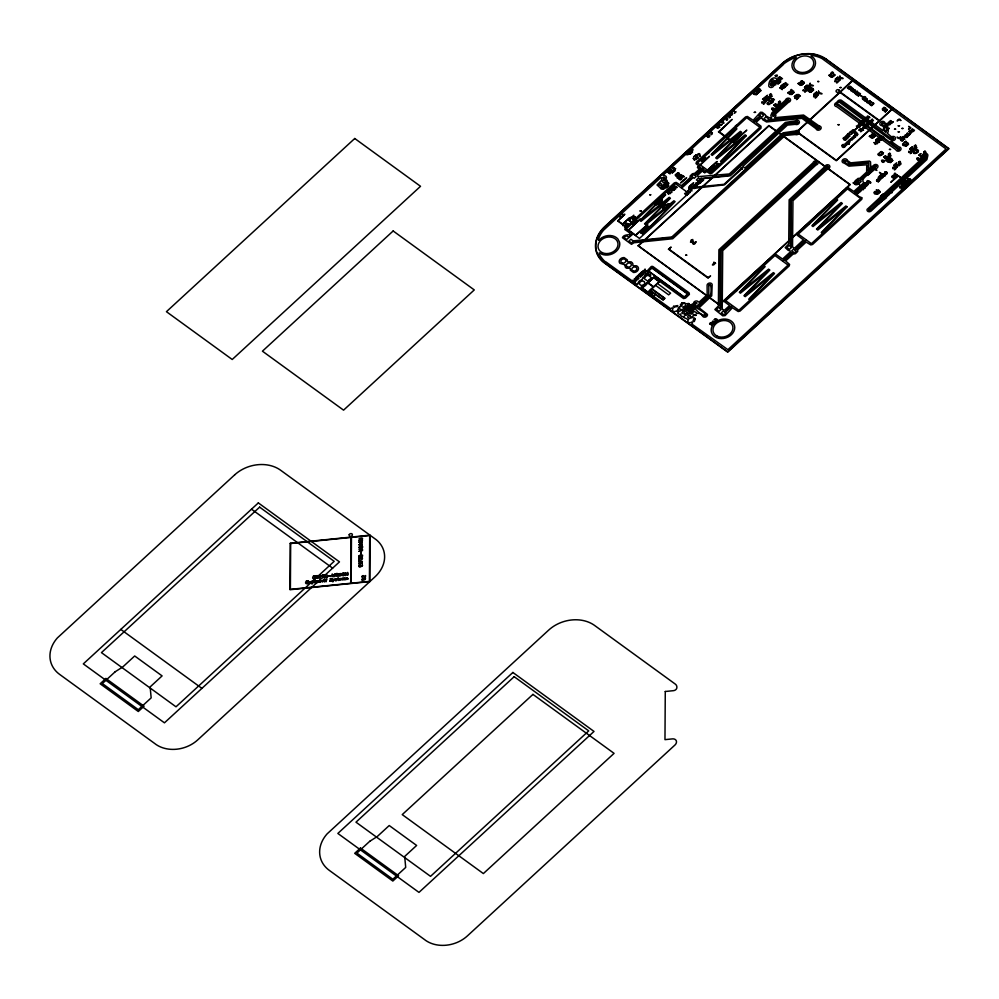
<?xml version="1.0" encoding="UTF-8"?>
<svg xmlns="http://www.w3.org/2000/svg" width="999" height="999" viewBox="0 0 999 999"><rect width="100%" height="100%" fill="white"/><g stroke="black" fill="none" stroke-linecap="round" stroke-linejoin="round"><path stroke-width="1.5" d="M649.974 280.919L649.038 279.945L647.714 281.156L643.993 278.446L645.317 277.235L644.38 276.561L642.657 277.847L642.07 279.72M826.335 59.203L949.013 148.689L727.759 352.16L604.532 263.099A31.831 25.387 -17 0 1 604.745 226.611L781.992 63.599A31.806 25.362 -17 0 1 804.183 53.821L808.266 53.621A31.806 25.362 -17 0 1 826.26 59.128M717.307 166.483L716.458 166.733C713.111 162.949 713.611 168.044 716.133 167.045L715.996 167.707M880.057 202.735L879.207 202.984C875.823 199.4 876.46 204.146 878.87 203.284L878.733 203.958M661.813 186.925L661.912 187.625M857.442 190.06L857.454 190.797L858.99 189.885L859.315 192.332L860.963 190.946L859.615 191.658L859.352 189.598L858.054 189.51M652.822 278.296L653.746 277.048L683.616 298.601L685.539 298.077L689.435 294.343L689.048 292.794L653.146 266.708A1.786 1.424 -17 0 0 651.223 266.571L646.54 271.616L643.244 270.579L645.054 270.492L645.017 269.006L645.579 270.592C652.235 274.338 644.617 272.939 646.44 276.199L647.764 274.987L651.485 277.697L650.162 278.908L651.46 279.545M724.612 299.85L724.6 301.785L729.595 305.557L724.612 310.052L722.764 309.665L722.215 308.304L722.714 250.662L816.058 164.972A2.61 2.085 -17 0 0 818.131 162.55A2.61 2.085 -17 0 0 815.758 160.814A2.61 2.085 -17 0 0 813.049 162.787L718.905 249.75L718.393 305.969L714.872 309.528L722.764 315.834L725.112 315.597L732.429 307.717L738.224 311.551L740.047 311.076L789.198 265.934L789.585 264.435L785.626 260.939L792.969 254.183L795.429 253.671L797.726 251.423L797.689 249.837L806.168 242.07L810.763 244.93L812.599 244.455L861.75 199.313L862.125 197.814C848.476 193.057 865.034 188.848 867.656 184.877L867.544 184.365C855.044 180.807 870.903 173.302 874.899 168.719A2.61 2.085 -17 0 0 877.934 165.934A2.61 2.085 -17 0 0 874 164.985C866.72 172.54 872.864 162.1 872.664 168.794L874.025 167.957L872.239 169.418L872.202 167.283L870.678 166.895L870.541 161.863L869.492 161.089L850.686 162.849L847.202 160.352M797.152 233.229L797.152 235.165L803.421 239.86L794.917 247.814L793.293 247.839L792.544 246.366L792.969 200.724L827.784 168.856A2.61 2.085 -17 0 0 829.819 166.171A2.61 2.085 -17 0 0 824.787 166.671L789.148 199.812L788.711 244.043L785.202 247.602L788.261 250.399L789.934 250.699L790.309 251.948L782.567 259.041L776.111 254.483L773.75 254.72M649.313 227.36L674.337 201.81L645.804 224.812L644.53 223.876L669.567 198.339L641.021 221.328L639.922 220.529L664.909 194.88L664.035 194.243L626.311 228.871L639.46 238.436L650.536 228.247L649.05 227.16C647.489 230.357 645.716 222.989 648.064 227.522L648.726 226.91C646.828 225.262 651.36 226.948 649.687 227.597M782.205 63.761L604.982 226.773A31.506 25.125 -17 0 0 598.089 255.282A31.618 25.225 -17 0 0 604.757 262.899L727.609 351.773L948.488 148.639L825.549 59.066L816.046 54.82A31.531 25.15 -17 0 0 782.205 63.761M661.937 187.013L663.598 186.813L662.137 187.8M708.666 152.747L735.252 128.297L736.126 128.933L711.138 154.57L712.237 155.382L740.783 132.38L715.746 157.929L717.02 158.853L745.554 135.852L720.529 161.401L721.753 162.288L710.676 172.477L703.983 167.607L695.167 175.712L696.216 176.473L694.218 178.309L693.169 177.547L681.643 188.149L688.673 193.257L651.061 227.822L650.174 227.185L675.087 201.623L673.925 200.787L645.391 223.776L670.429 198.239L669.18 197.327L640.971 220.055L665.709 194.805L664.435 193.881L675.511 183.691L681.106 187.75L692.632 177.148L691.583 176.398L693.581 174.563L694.617 175.325L703.433 167.208L697.527 162.924L708.778 152.822M632.617 233.454L628.696 237.063L626.061 235.739L624.063 237.575L626.698 239.485L633.166 233.853M865.084 125.275L865.808 124.937L865.421 125.512M736.862 290.534L763.448 266.084L764.322 266.721L739.335 292.357L740.434 293.169L768.98 270.167L743.943 295.716L745.217 296.641L773.75 273.639L748.726 299.188L749.949 300.087L738.873 310.264L732.579 305.682L725.224 312.45L725.936 312.962L723.938 314.797L721.315 312.887L723.301 311.051L724.675 312.05L732.03 305.294L725.724 300.711L736.975 290.609M809.415 223.913L836.001 199.463L836.875 200.1L811.887 225.737L812.986 226.548L841.52 203.546L816.495 229.096L817.769 230.02L846.303 207.018L821.278 232.567L822.502 233.454L811.425 243.644L806.405 239.997L795.216 250.274L796.253 251.036L794.267 252.872L793.218 252.11L783.079 261.451L788.086 265.085L750.474 299.65L749.587 299.013L774.5 273.451L773.338 272.615L744.804 295.604L769.842 270.067L768.593 269.156L740.384 291.883L765.122 266.633L763.848 265.709L774.924 255.532L782.529 261.051L792.669 251.711L791.633 250.961L793.631 249.126L794.667 249.875L805.856 239.598L798.276 234.091L809.527 223.988M869.979 170.729L868.668 169.78L869.642 168.893A3.147 2.51 -17 0 1 871.041 169.917L870.279 170.679M774.088 83.392L773.825 84.703A2.61 2.085 -17 0 1 771.278 87.487A2.61 2.085 -17 0 1 768.78 85.215C769.168 74.625 781.817 76.623 774.562 84.278L773.9 84.878C771.44 80.332 773.363 87.812 774.887 84.515L775.848 84.803L774.1 83.529M846.303 188.099L848.139 187.625L853.82 191.471L859.927 185.989L859.777 184.728L855.469 182.517L855.132 181.044L857.991 178.434L859.889 178.284L866.657 172.028L866.745 164.81L848.925 166.146L844.167 163.062A2.61 2.073 -17 0 1 842.12 161.051A2.61 2.073 -17 0 1 844.517 158.841A2.61 2.073 -17 0 1 847.189 160.265M874.6 168.769L876.91 170.429L874.712 169.093L867.844 175.412M878.421 177.035L881.83 173.901L879.445 172.352L881.38 173.938M648.613 282.168L646.403 282.867A4.283 3.422 -17 0 1 642.157 286.775L640.958 287.2L670.691 308.753L672.24 307.779L673.151 308.454A2.373 1.898 -17 0 0 673.139 311.176A2.373 1.898 -17 0 0 676.448 310.839L678.533 312.35L677.647 313.162L679.844 314.76L680.719 313.948C680.819 316.708 681.168 316.658 684.228 316.496L683.353 317.307L688.511 319.605A2.373 1.898 -17 0 0 688.486 322.327A2.373 1.898 -17 0 0 691.795 321.99L692.707 322.665L691.783 324.001L727.909 349.675L946.065 148.963L822.04 58.566A29.908 23.851 -17 0 0 811.762 55.432L810.951 55.882L813.573 57.83A11.976 9.553 -17 0 1 811.45 70.729A11.976 9.553 -17 0 1 795.903 72.278A11.976 9.553 -17 0 1 793.968 59.79C802.672 52.76 783.428 62.85 783.278 64.623L662.911 175.374L664.372 175.649A2.61 2.073 -17 0 1 666.383 177.934L665.846 179.383L667.182 180.557C668.244 182.904 662.437 183.704 664.123 185.202A2.61 2.085 -17 0 1 664.098 188.724A2.61 2.085 -17 0 1 660.164 187.775L657.005 184.965L661.837 179.945L661.113 177.273L603.521 230.245A29.895 23.851 -17 0 0 598.401 239.236L598.613 240.447L601.523 237.874A11.976 9.553 -17 0 1 617.857 238.923L619.58 242.245A11.976 9.553 -17 0 1 614.497 252.71A11.976 9.553 -17 0 1 601.41 254.021C594.792 248.951 603.846 261.95 605.918 261.9L637.3 284.603L637.824 283.629M846.977 137.025L845.479 136.638L846.727 135.227L846.016 136.688L848.301 136.938L847.289 138.162L848.651 137.363L848.363 136.314L847.264 136.413M870.441 170.517L870.129 170.742M864.522 124.863C862.674 126.398 869.18 126.536 866.358 126.199M778.833 78.671L779.57 78.297A1.636 1.299 -17 0 0 779.582 76.823L777.909 77.997L780.893 80.007L780.556 78.784L782.492 78.709L780.182 77.123L778.646 78.384M819.105 125.949A2.61 2.085 -17 0 1 821.153 127.959A2.61 2.085 -17 0 1 818.743 130.17A2.61 2.085 -17 0 1 816.071 128.746L801.985 118.357L766.533 121.965L762.811 119.793L762.225 118.456L760.414 118.294L756.018 122.452L761.013 126.211L761.001 128.147L711.85 173.277L710.027 173.764L703.833 169.643L697.639 175.275L697.851 176.686L729.295 173.951L785.314 122.465L795.391 120.817A2.61 2.085 -17 0 1 798.75 120.842A2.61 2.085 -17 0 1 798.725 123.639A2.61 2.085 -17 0 1 795.366 124.338L787.424 125.1L742.781 166.483L744.817 168.032L783.091 132.83L795.266 131.019A2.61 2.085 -17 0 1 798.688 130.994A2.61 2.085 -17 0 1 798.663 133.779A2.61 2.085 -17 0 1 795.304 134.49L785.202 135.464L672.714 238.749L633.953 242.745L631.493 244.33L622.452 237.725C624.25 232.18 637.449 237.725 624.812 229.533L625.199 228.022L674.337 182.892L676.173 182.405L681.33 185.677L690.147 177.597L690.109 176.011L692.407 173.764L694.879 173.252L700.886 167.72L696.028 163.574L696.415 162.063L735.464 126.211L736.837 126.124L736.787 125L745.554 116.933L747.389 116.458L753.171 120.292L760.501 112.213L762.274 112.338L765.234 114.635C765.246 116.646 773.775 119.843 771.203 116.97L770.841 115.422L772.002 112.7L785.476 100.125A2.61 2.085 -17 0 1 788.174 98.152A2.61 2.085 -17 0 1 790.559 99.888A2.61 2.085 -17 0 1 788.473 102.31L775.636 113.936L775.861 115.747L774.612 117.682L803.583 115.047L819.105 125.949M857.317 194.181L858.828 192.695L858.016 193.132C854.632 189.56 855.219 194.343 857.679 193.444L857.179 194.118M637.499 276.186L638.199 275.687L640.621 277.035L638.536 275.374L638.811 274.638L636.838 276.935L638.898 278.646L636.513 277.235L635.689 277.672L637.374 276.124M881.93 136.551L880.706 137.188L881.53 137.787L882.167 136.713M635.501 235.552L647.739 224.35L635.589 235.19L628.621 230.12L640.371 218.993L628.221 230.27M797.289 131.893L784.24 133.616L671.852 236.975L633.129 240.884L630.881 239.248L628.883 241.084L631.518 242.994L633.116 241.521L672.165 237.575L784.677 134.116L796.815 133.342L797.514 132.055M663.224 186.413L661.051 185.464L662.137 184.465L660.389 183.192L658.616 184.815C668.968 188.411 658.503 187.75 663.398 186.538M251.511 509.19L332.642 568.156M120.792 629.407L201.923 688.373M637.961 283.728A4.283 3.422 -17 0 1 642.207 279.82M324.525 576.411C321.116 579.12 323.601 576.972 323.776 575.224L322.14 575.174L324.4 574.8L323.763 575.836L324.525 576.411M358.891 565.384C358.716 570.317 364.485 562.899 362 566.096L360.839 566.221L360.651 565.384L359.353 566.371L358.903 565.322M358.903 563.311C359.615 566.483 362.063 561.001 362.275 564.185C362.575 559.765 359.453 565.422 358.903 563.311M358.916 560.864C357.679 563.823 365.534 560.826 361.014 561.438L360.589 560.152L358.928 560.789M358.941 555.968L359.378 557.08L360.04 555.569L362.325 556.918L362.525 555.057L362.063 556.293L360.115 555.182L358.941 555.968M359.003 547.29C361.089 551.535 366.171 543.693 359.016 547.227M359.016 544.717C361.938 548.938 364.173 540.709 359.016 544.717M359.028 542.032C361.825 546.241 364.348 538.099 359.053 541.97M361.963 576.398L362.387 577.509L363.049 575.998L365.347 577.347L365.547 575.549L365.072 576.723L363.137 575.611L361.963 576.398M870.429 183.017C873.101 182.53 864.147 179.321 868.668 181.094A3.209 2.56 -17 0 1 870.042 182.093L870.429 183.017M880.356 199.987C878.396 205.607 884.59 198.202 880.818 201.498L880.818 199.875C878.683 198.576 877.696 201.561 880.356 199.987M883.528 175.287C880.306 176.586 885.226 171.266 882.666 174.575L884.452 174.188L885.614 174.987L884.515 176.286L885.089 174.937L883.528 175.287M634.265 220.492C633.179 223.152 633.641 215.772 636.126 221.291C638.636 219.53 633.89 223.876 635.789 221.603L634.265 220.492M645.391 228.671C644.205 231.381 644.904 223.963 647.252 229.47C649.8 227.71 645.029 232.055 646.915 229.77L645.391 228.671M673.938 167.932C671.94 173.551 678.234 166.134 674.387 169.443L674.4 167.82C672.065 166.783 671.365 169.355 673.938 167.932M677.347 175.787C675.511 181.456 681.53 173.863 677.809 177.31L677.821 175.674C675.674 174.5 674.687 177.31 677.347 175.787M701.086 179.445C700.124 182.243 700.262 174.763 702.946 180.245C705.456 178.484 700.711 182.829 702.609 180.557L701.086 179.445M704.37 157.505C702.409 163.137 708.741 155.632 704.832 159.016L704.832 157.392C702.572 156.368 701.785 158.928 704.37 157.505M718.756 123.327L718.868 123.988A2.622 2.085 -17 0 0 720.254 124.987L721.078 125.012A1.361 1.086 -17 0 0 722.027 124.138C721.977 126.935 716.495 122.69 719.705 122.452A1.361 1.086 -17 0 0 718.756 123.327M732.367 110.951C732.042 113.262 733.478 108.579 734.952 112.437C732.554 115.135 738.036 109.89 735.177 112.238L732.454 110.265L732.367 110.951M775.474 105.969C774.337 108.629 774.924 101.311 777.334 106.768C779.857 104.995 775.224 109.353 777.01 107.08L775.474 105.969M785.301 83.916C784.14 86.588 784.752 79.208 787.162 84.728C789.66 82.954 784.952 87.325 786.825 85.027L785.301 83.916M791.083 90.784C789.922 93.456 790.534 86.076 792.944 91.596C795.441 89.823 790.733 94.193 792.607 91.896L791.083 90.784M802.272 81.344C800.311 86.963 806.643 79.47 802.734 82.855L802.734 81.219C800.549 79.932 799.625 82.917 802.272 81.344M838.511 79.008C836.5 84.628 842.831 77.223 838.973 80.532L838.973 78.896C836.837 77.597 835.851 80.594 838.511 79.008M853.683 130.27C851.772 135.876 857.991 128.446 854.145 131.793C854.782 127.173 849.537 132.23 853.683 130.27M862.274 185.552L862.661 186.626A3.284 2.622 -17 0 0 864.035 187.625C868.318 188.299 861.225 188.524 861.812 185.802C864.36 181.556 856.081 190.472 862.274 185.552M863.461 130.157L862.612 127.822L862.899 129.171L861.2 128.859L863.461 130.157M864.06 185.052C862.986 187.787 863.423 180.27 865.921 185.864C868.443 184.103 863.823 188.436 865.584 186.164L864.06 185.052M881.717 152.048C879.757 157.68 886.076 150.175 882.179 153.559C882.754 148.888 877.534 154.008 881.717 152.048M885.364 158.042C884.265 160.727 884.752 153.272 887.224 158.841C889.784 157.08 885.027 161.426 886.9 159.141L885.364 158.042M889.747 158.779C888.598 161.526 889.21 154.046 891.608 159.59C894.093 157.805 889.485 162.113 891.27 159.89L889.747 158.779M906.418 135.315C904.407 140.934 910.738 133.516 906.88 136.826L906.88 135.202C904.694 133.903 903.77 136.888 906.418 135.315M912.749 129.495C910.863 135.115 916.995 127.647 913.211 131.006C913.785 126.498 908.628 131.406 912.749 129.495M316.383 581.243C316.159 585.489 321.041 578.833 316.383 581.243M337.762 578.908C337.537 581.418 340.072 580.506 338.224 578.871L338.973 578.558L337.962 577.659L337.762 578.908M345.354 578.296L345.229 579.845L344.618 578.221L343.893 579.982L343.281 578.359L342.22 580.044L342.332 578.096L345.354 578.296M620.679 213.948C620.416 215.934 621.915 212.5 622.677 215.11C620.854 217.407 625.624 212.974 623.001 214.797L620.891 213.287L620.679 213.948M622.989 225.175C622.739 227.16 624.213 223.751 624.987 226.336C623.126 228.621 627.946 224.313 625.312 226.036L623.201 224.525L622.989 225.175M635.202 216.671L633.965 217.395A1.936 1.548 -17 0 1 632.929 216.646L633.816 215.185L632.517 216.87A2.423 1.936 -17 0 0 633.791 217.77L635.177 217.495L635.214 216.596M657.392 201.336C657.105 203.359 658.691 199.887 659.39 202.497C657.567 204.795 662.374 200.437 659.727 202.198L657.629 200.687L657.392 201.336M657.804 203.696L656.555 204.42A1.986 1.586 -17 0 1 655.519 203.671L656.418 202.223L655.107 203.896A2.423 1.936 -17 0 0 656.38 204.795L657.779 204.533L657.817 203.634M664.21 184.99C663.923 187.013 665.509 183.529 666.208 186.151C664.397 188.436 669.08 184.091 666.545 185.839L664.51 184.365L664.21 184.99M670.466 170.067C670.217 172.103 671.69 168.606 672.452 171.229C670.641 173.539 675.411 169.106 672.789 170.929L670.691 169.418L670.466 170.067M682.017 309.74L679.657 311.313L677.572 309.802A2.373 1.886 -17 0 0 678.184 307.879L679.395 306.73L679.77 309.153L682.017 309.74M684.427 314.485L685.351 315.459L686.775 315.047L687.712 314.185L687.137 313.461A1.636 1.299 -17 0 0 685.339 313.636L684.427 314.485M687.986 151.299C687.737 153.334 689.21 149.838 689.984 152.46C688.149 154.733 692.894 150.449 690.309 152.16L688.286 150.687L687.986 151.299M688.386 153.659L687.137 154.383A1.986 1.586 -17 0 1 686.113 153.634L687 152.185L685.689 153.858A2.423 1.936 -17 0 0 686.975 154.758L688.361 154.495L688.448 153.534M688.873 303.534C687.961 306.031 694.18 304.558 693.955 302.135A2.61 2.085 -17 0 1 698.226 301.71L699.1 302.185L707.167 294.73L707.105 285.814A2.61 2.085 -17 0 1 709.64 283.029A2.61 2.085 -17 0 1 712.137 285.314L711.738 295.816L699.1 307.792L707.479 314.448A2.61 2.085 -17 0 1 702.821 316.496C700.711 312.375 697.951 313.374 696.291 313.561A1.573 1.249 -17 0 0 696.203 312.699A3.909 3.122 -17 0 0 695.329 311.963A1.586 1.261 -17 0 0 692.806 313.674C689.572 315.909 681.193 308.329 683.154 306.656A1.586 1.261 -17 0 0 685.239 304.732L686.126 303.758L688.873 303.534M690.371 191.546L689.123 192.283A1.986 1.586 -17 0 1 688.086 191.533L688.91 190.047L687.549 190.984L688.024 192.183L689.785 192.67L690.384 191.483M712.462 321.678C712.175 323.701 713.748 320.229 714.46 322.839C712.637 325.15 717.407 320.716 714.784 322.54L712.762 321.066L712.462 321.678M755.519 91.059C755.232 93.082 756.805 89.598 757.517 92.22C755.656 94.493 760.476 90.185 757.841 91.908L755.818 90.434L755.519 91.059M755.918 93.406L754.67 94.143A1.986 1.586 -17 0 1 753.646 93.394C755.431 91.646 753.396 91.521 753.221 93.606A2.423 1.936 -17 0 0 754.507 94.518L755.893 94.243L755.981 93.282M761.812 102.41C761.5 104.42 763.099 100.949 763.81 103.571C762.012 105.844 766.658 101.536 764.148 103.259L762.112 101.786L761.812 102.41M769.405 101.149C769.118 103.172 770.691 99.688 771.403 102.31C769.555 104.558 774.275 100.262 771.727 101.998L769.705 100.524L769.405 101.149M769.804 103.509L768.568 104.233A1.986 1.586 -17 0 1 767.532 103.484C769.355 101.736 767.332 101.586 767.12 103.696A2.423 1.936 -17 0 0 768.393 104.608L769.779 104.333L769.829 103.434M775.224 75.737L776.797 76.648L777.384 75.225A1.636 1.299 -17 0 0 775.586 75.4L775.224 75.737M782.716 85.814C782.429 87.837 784.015 84.353 784.715 86.975C782.879 89.261 787.624 84.927 785.052 86.663L783.016 85.19L782.716 85.814M794.929 97.777C794.667 99.775 796.166 96.341 796.915 98.938C795.042 101.199 799.824 96.853 797.252 98.626L795.142 97.128L794.929 97.777M803.159 90.297C802.896 92.295 804.407 88.861 805.157 91.458C803.221 93.706 808.079 89.485 805.481 91.146L803.446 89.673L803.159 90.297M813.686 96.204C813.436 98.239 814.909 94.743 815.671 97.365C813.835 99.65 818.705 95.267 816.008 97.065L813.91 95.554L813.686 96.204M835.039 81.156C834.752 83.179 836.325 79.695 837.037 82.318C835.201 84.603 840.022 80.245 837.362 82.005L835.264 80.507L835.039 81.156M880.756 154.608L879.507 155.332A1.936 1.548 -17 0 1 878.471 154.57L879.295 153.097L877.946 154.046L878.408 155.232L880.169 155.719L880.756 154.608M889.684 161.089L888.436 161.813A1.936 1.548 -17 0 1 887.399 161.064L888.223 159.59L886.875 160.527L887.337 161.726L889.098 162.2L889.697 161.026M890.171 121.216C889.934 123.252 891.408 119.755 892.169 122.377C890.296 124.613 895.116 120.392 892.494 122.078L890.409 120.567L890.171 121.216M903.246 139.91L901.997 140.634A1.986 1.586 -17 0 1 900.961 139.885L901.785 138.399L900.424 139.348L900.898 140.534L902.734 140.996L903.258 139.835M905.394 144.705L904.145 145.429A1.936 1.548 -17 0 1 903.108 144.68L903.845 143.207L902.572 144.143L903.046 145.342L904.807 145.829L905.406 144.643M907.167 133.566C906.88 135.589 908.453 132.118 909.165 134.728C907.379 137.05 912.025 132.567 909.49 134.428L907.392 132.917L907.167 133.566M908.665 151.798C908.466 153.796 909.852 150.374 910.663 152.959C908.84 155.245 913.523 150.936 910.988 152.66L908.903 151.149L908.665 151.798M290.209 543.369L289.997 589.722L369.855 581.593L370.03 535.152L290.222 543.306M290.672 543.518L290.384 589.348L350.699 583.266L350.986 537.437L290.672 543.518M306.456 581.018C302.747 585.476 311.875 583.054 306.905 583.341L307.942 582.055L306.918 582.005L306.918 581.168L308.404 580.794L306.468 580.956M309.116 581.967C310.289 585.689 311.688 580.169 309.128 581.905M311.788 581.331L311.963 584.078L313.736 581.605L311.788 581.331M312.25 581.53C311.688 584.777 314.735 580.869 312.25 581.53M313.524 576.073C309.827 580.519 318.943 578.096 313.986 578.396L315.022 577.172L313.998 576.211L315.472 575.836L313.524 576.073M314.61 581.056C313.711 585.851 317.47 579.095 314.66 580.918M316.183 578.221C321.428 579.108 314.161 575.449 318.369 575.849C313.561 574.637 320.192 578.533 316.208 578.146M316.858 581.243L317.869 581.181L316.858 581.243M319.318 575.486L319.493 578.221L321.566 575.724L319.318 575.486M319.78 575.636L319.78 576.585L321.091 576.111L319.78 575.636M321.578 580.719C322.852 584.502 324.051 578.796 321.591 580.644M324.25 580.082L324.513 581.955L324.263 580.007M325.087 577.434L327.485 577.26L325.886 577.197C330.07 575.948 324.65 572.202 325.125 577.372M325.299 579.944L325.999 581.805L326.923 578.858L325.324 579.882M328.359 576.123L331.193 575.849L328.359 576.123M329.745 581.093C334.965 581.93 327.684 578.346 331.968 578.658C326.998 577.722 333.866 581.418 329.745 581.093M335.789 573.826C335.527 578.808 336.163 574.75 338.024 576.186C337.25 575.274 338.773 572.427 335.801 573.763M336.251 573.975L336.251 574.937L337.562 574.462L336.251 573.975M339.398 578.921C339.111 583.091 344.093 576.598 339.398 578.921M339.86 578.921L340.871 578.858L339.86 578.921M345.442 572.852L345.542 575.574L345.904 573.676L346.715 574.75L347.515 573.513C347.577 579.507 348.838 568.406 346.703 574.1L345.454 572.789M348.014 578.883C344.605 580.332 348.614 579.008 346.216 578.234C349.288 576.885 345.579 578.371 348.014 578.883M351.461 537.387L351.173 583.216L369.405 581.381L369.692 535.551L351.461 537.387M358.928 557.929L359.041 559.665L359.403 558.304C360.539 559.602 362.475 556.356 361.838 559.378C364.123 557.18 359.74 557.567 358.928 557.929M359.053 540.284L362.6 540.059L360.339 539.997L361.738 539.173L360.339 538.673C367.632 537.986 354.508 538.136 360.964 539.273L359.078 540.222M359.378 560.864L359.378 561.6L360.539 561.475L360.439 560.576L359.378 560.864M359.465 547.29L359.465 548.026L360.627 547.914L360.439 546.94L359.465 547.29M359.49 544.717L359.815 545.442A3.109 2.485 -17 0 0 361.8 545.242L361.8 544.13A3.109 2.485 -17 0 0 359.815 544.33L359.49 544.717M359.503 542.032L359.827 542.757A3.109 2.485 -17 0 0 361.813 542.557L361.825 541.433A3.109 2.485 -17 0 0 359.84 541.633L359.503 542.032M360.901 552.235L361.163 554.345L360.901 552.235M361.95 579.919L364.797 579.832L365.534 578.583L362.187 578.259L365.06 579.095L361.975 579.845M633.89 222.952C633.753 225.162 630.057 221.578 632.767 221.99A1.986 1.586 -17 0 1 633.803 222.74L633.89 222.952M663.473 178.496L663.461 180.369L662.162 181.556L663.91 182.829L665.684 181.206L664.235 180.145C666.658 177.672 662.187 175.836 663.473 178.496M665.272 691.495L664.972 739.647L672.614 738.873A4.058 3.234 -17 0 1 676.485 741.695A5.407 4.321 -17 0 1 674.912 745.054L467.42 935.888A30.295 24.163 -17 0 1 424.325 939.422L329.333 870.391A34.028 27.135 -17 0 1 327.085 833.903L548.651 630.132A33.067 26.374 -17 0 1 595.192 625.886L675.249 684.065A5.744 4.583 -17 0 1 676.872 687.512A3.447 2.747 -17 0 1 673.463 690.671L665.272 691.495M703.096 160.215C702.959 162.425 699.275 158.841 701.972 159.253A1.986 1.586 -17 0 1 703.009 160.015L703.096 160.215M708.84 285.652L708.778 295.105L689.922 312.337L690.809 312.974L695.142 308.728C703.558 318.968 713.274 317.033 696.69 308.029L709.552 296.204C712.012 294.842 711.338 280.369 708.84 285.652M720.329 250.225L719.954 307.904L718.481 307.542L716.483 309.378L719.118 311.288L721.116 309.453L720.067 308.703L720.741 307.954L721.103 250.287L815.246 163.699C818.193 163.586 814.709 160.702 814.697 163.299L720.341 250.162M758.403 89.823C755.082 90.921 760.177 85.877 757.542 89.111L759.327 88.724L760.489 89.523L759.39 90.822L759.964 89.485L758.403 89.823M771.703 82.705C773.601 88.174 767.956 85.265 771.765 81.743L771.166 81.306L772.926 79.683L774.687 80.956L771.703 82.705M773.75 113.836C775.561 116.883 770.841 116.808 773.064 113.561L787.125 100.637C787.137 98.039 790.596 100.936 787.674 101.036L773.75 113.836M790.571 200.3L790.284 245.966L788.798 245.617L786.812 247.452L789.435 249.363L791.433 247.527L790.396 246.778L791.058 246.029L791.345 200.349L826.972 167.582C829.919 167.47 826.435 164.598 826.423 167.183L790.584 200.225M810.127 83.354L810.114 84.965C804.495 85.415 819.317 86.876 810.589 84.69L810.139 83.292M811.151 89.123C807.492 90.185 813.074 85.215 810.289 88.424L812.075 88.037L813.236 88.824L812.137 90.135L812.711 88.786L811.151 89.123M837.324 101.96L836.712 102.522A2.61 2.073 -17 0 0 836.687 106.668L895.941 149.725A2.61 2.085 -17 0 0 898.613 151.161A2.61 2.085 -17 0 0 901.023 148.938A2.61 2.085 -17 0 0 898.975 146.94L890.821 141.146L892.419 140.684A2.61 2.085 -17 0 0 895.504 138.299A2.61 2.085 -17 0 0 892.444 136.538L891.333 136.751L887.075 133.092A2.61 2.085 -17 0 0 888.223 130.794L887.562 125.112L884.927 122.902A2.61 2.073 -17 0 0 882.242 121.403A2.61 2.073 -17 0 0 879.832 123.614A2.61 2.073 -17 0 0 881.88 125.612L883.765 126.898L883.216 130.732L841.982 100.724A2.61 2.085 -17 0 0 837.324 101.96M852.959 91.433L853.92 92.133A3.109 2.485 -17 0 0 855.331 90.834L854.37 90.135A3.109 2.485 -17 0 0 852.959 91.433M853.034 88.899L853.034 89.161A3.109 2.485 -17 0 1 851.623 90.459L850.673 89.773A3.109 2.485 -17 0 1 852.085 88.474L853.034 88.899M862.075 121.553L862.075 121.816A3.147 2.51 -17 0 0 863.473 122.827L864.435 121.94A3.072 2.448 -17 0 0 863.036 120.916L862.075 121.553M864.397 119.418L864.397 119.68A3.072 2.448 -17 0 0 865.796 120.692L866.757 119.805A3.147 2.51 -17 0 0 865.359 118.781L864.397 119.418M867.232 99.226L865.821 98.377L865.171 99.838L863.885 100.175L865.658 101.274L864.635 100.312C866.732 100.949 864.984 97.228 867.232 99.226M868.331 163.024L868.268 172.402L859.639 180.357L858.591 179.595L856.593 181.431L859.227 183.341L861.225 181.506L860.176 180.757L868.955 172.677L869.055 171.241C871.44 169.468 875.149 167.757 876.185 166.071C869.842 165.247 868.406 179.208 868.73 162.338L849.849 164.236C844.417 157.143 840.346 161.601 849.687 164.897L868.331 163.024M875.961 192.095L875.249 192.982L874.425 192.382L875.961 192.095M879.52 179.146C880.931 181.106 881.205 177.098 879.52 179.146M881.742 197.128L881.73 198.739C876.66 199.525 890.271 200.2 882.192 198.464L881.742 197.128M883.478 195.392L883.853 196.466A3.284 2.622 -17 0 0 885.226 197.465C890.009 198.813 880.768 196.928 883.478 195.392M886.125 125.849C888.71 133.267 882.766 134.64 885.351 126.099C878.658 124.176 883.303 120.529 886.125 125.849M888.286 190.559L889.859 190.946A3.209 2.56 -17 0 1 891.245 191.945C893.156 195.567 890.683 188.312 888.286 190.559M892.132 176.373L893.518 177.66L894.492 176.761A3.134 2.498 -17 0 0 893.094 175.749L892.132 176.373M893.306 168.144C892.207 170.704 892.719 163.599 895.166 168.943C897.639 167.183 893.044 171.491 894.829 169.256L893.306 168.144M894.767 174.388C893.793 177.148 893.98 169.78 896.615 175.187C899.1 173.414 894.492 177.722 896.29 175.499L894.767 174.388M897.252 166.796L896.428 167.27A2.61 2.085 -17 0 1 895.179 166.371L895.928 165.684A2.61 2.085 -17 0 1 897.164 166.596L897.252 166.796M899.924 187.263L902.759 187.887L901.335 189.061L902.209 187.612L899.624 187.824L900.798 186.089L899.924 187.263M902.971 186.001C904.382 187.962 904.657 183.953 902.971 186.001M906.992 182.143C903.333 183.192 908.915 178.234 906.13 181.431L907.916 181.044L909.078 181.83L907.979 183.142L908.541 181.793L906.992 182.143M908.466 179.395L908.553 179.708A2.61 2.085 -17 0 0 909.802 180.619L910.539 179.932A2.61 2.085 -17 0 0 909.29 179.033L908.466 179.395M913.086 150.499L912.262 150.986A2.61 2.085 -17 0 1 911.013 150.087L911.75 149.4A2.61 2.085 -17 0 1 912.999 150.3L913.086 150.499M913.61 151.91L913.698 152.372A1.936 1.548 -17 0 0 914.722 153.122L916.42 152.597A1.461 1.161 -17 0 1 915.459 153.484C910.426 154.096 916.358 148.938 913.61 151.91M917.207 158.679L917.282 158.978A2.61 2.085 -17 0 0 918.531 159.89L919.267 159.203A2.61 2.085 -17 0 0 918.031 158.304L917.207 158.679M920.216 155.844C920.017 157.854 921.39 154.433 922.214 157.018C920.304 159.278 925.211 154.932 922.539 156.706L920.454 155.207L920.216 155.844M922.914 156.593L922.864 157.78L867.032 209.428A2.597 2.073 -17 0 0 871.677 210.552L926.897 159.578L927.796 155.744A2.597 2.073 -17 0 0 925.798 153.459A2.597 2.073 -17 0 0 922.776 155.419L922.914 156.593M924.5 156.081L924.475 158.167L868.893 209.103L868.78 210.102L870.204 210.065L925.848 158.704L926.185 155.295L923.663 155.457L922.427 154.508L924.55 154.857L923.551 153.409L925.286 154.545L924.5 156.081M624.762 264.76L625.362 267.27C626.51 269.855 631.618 266.233 630.232 270.08L633.478 272.452A4.221 3.372 -17 0 0 637.762 270.567A4.221 3.372 -17 0 0 637.787 266.758C636.588 264.198 631.618 267.732 632.916 263.948L632.305 262.774C631.043 260.202 626.011 263.761 627.434 259.965L624.188 257.605A4.221 3.372 -17 0 0 619.904 259.49A4.221 3.372 -17 0 0 619.88 263.286L624.762 264.76M678.733 172.927L678.721 174.538C672.19 174.276 688.736 177.198 679.183 174.276L678.733 172.927M690.009 315.834C689.472 318.057 695.878 315.634 691.895 317.844A2.373 1.886 -17 0 0 689.635 318.569L687.549 317.058L688.823 314.997L690.009 315.834M818.543 91.209L818.531 92.82C811.887 92.507 828.671 95.492 818.993 92.545L818.556 91.134M839.897 76.149L839.884 77.76C834.09 78.322 849.125 79.483 840.346 77.497L839.897 76.149M860.539 187.275L860.526 188.886C855.594 189.785 869.055 190.334 861.001 188.624L860.539 187.275M709.415 135.864C708.491 139.535 701.76 131.668 708.229 137.188C713.573 135.976 702.347 131.119 709.415 135.864M712.225 133.279C709.09 135.452 712.449 135.04 712.362 132.817C708.578 129.595 706.231 136.089 709.864 131.593L710.002 133.004L711.163 132.505A1.374 1.099 -17 0 1 712.225 133.279M723.376 120.542L722.327 121.866L721.091 120.966L722.364 119.98L723.376 120.542M727.384 119.043L727.384 119.218A1.361 1.086 -17 0 1 726.31 120.205C729.607 118.931 726.236 117.857 723.9 118.394C727.309 114.66 721.403 120.242 725.037 119.281A1.361 1.086 -17 0 1 726.111 118.294L726.323 118.269A1.374 1.099 -17 0 1 727.384 119.043M729.607 113.324L729.72 113.786A3.397 2.71 -17 0 0 731.368 114.985L732.492 113.948A3.397 2.71 -17 0 0 730.843 112.75L729.607 113.324M730.069 116.571L730.069 116.758A1.361 1.086 -17 0 1 728.995 117.732C732.267 116.508 728.945 115.372 726.585 115.921C729.844 112.225 724.475 117.87 727.722 116.808A1.361 1.086 -17 0 1 728.446 115.959L729.008 115.809A1.349 1.074 -17 0 1 729.957 116.309L730.069 116.571M872.452 134.078C872.414 134.291 876.947 133.854 874.063 135.889C870.266 136.813 873.551 131.381 872.452 134.078M634.989 281.468L634.278 282.355L633.453 281.768L634.989 281.468M642.869 230.557L645.691 231.194L644.28 232.367L645.154 230.919L642.569 231.131L643.743 229.395L642.869 230.557M643.119 233.042C641.033 236.288 645.391 230.819 640.759 232.617C643.069 229.433 638.311 234.827 643.119 233.042M643.443 271.978L642.719 272.864L641.907 272.277L643.443 271.978M661.912 199.95C660.551 202.248 659.964 198.014 661.912 199.95M666.483 182.954L666.558 183.267A2.547 2.035 -17 0 0 667.807 184.166L668.543 183.479A2.61 2.073 -17 0 0 667.307 182.58L666.483 182.954M669.717 171.791L669.005 172.69L668.181 172.09L669.717 171.791M675.424 186.713L674.712 187.612L673.888 187.013L675.424 186.713M691.433 188.886L690.721 189.773L689.897 189.173L691.433 188.886M692.507 149.912C689.647 151.536 693.144 151.523 692.844 149.5C691.795 146.516 687.399 151.324 690.659 148.764L690.821 149.775L692.507 149.912M696.703 185.764C693.793 187.475 697.502 187.288 696.99 185.302C696.041 182.255 691.608 187.2 694.854 184.628L695.017 185.627L696.703 185.764M697.552 182.904L696.515 183.566L697.552 182.904M698.813 183.816L697.389 184.078L698.813 183.816M712.075 167.82L714.897 168.456L713.561 169.643L714.36 168.182L711.775 168.394L712.949 166.658L712.075 167.82M712.324 170.305C710.002 173.764 714.984 167.745 710.039 170.055C712 166.596 707.592 172.09 712.324 170.305M711.713 323.401L711.001 324.3L710.177 323.701L711.713 323.401M716.982 320.279C714.16 321.928 717.619 321.89 717.319 319.88C716.37 316.745 711.862 321.728 715.134 319.143L715.296 320.142L716.982 320.279M764.085 100.375L764.16 100.687A2.547 2.035 -17 0 0 765.409 101.586L766.146 100.911A2.547 2.035 -17 0 0 764.909 100L764.085 100.375M774.15 109.465L773.326 109.952A2.61 2.073 -17 0 1 772.077 109.053L772.826 108.367A2.61 2.073 -17 0 1 774.063 109.266L774.15 109.465M780.669 77.91L779.957 78.796L779.133 78.197L780.669 77.91M781.98 87.537L781.255 88.424L780.444 87.837L781.98 87.537M805.419 88.262L805.506 88.574A2.547 2.035 -17 0 0 806.755 89.473L807.492 88.799A2.547 2.035 -17 0 0 806.243 87.9L805.419 88.262M815.946 94.181L816.033 94.48A2.547 2.035 -17 0 0 817.269 95.392L818.019 94.705A2.61 2.073 -17 0 0 816.77 93.806L815.946 94.181M848.601 142.62C847.364 144.63 846.628 140.497 848.601 142.62M861.175 123.364L860.464 124.263L859.639 123.664L861.175 123.364M870.104 102.135C871.877 105.632 865.733 102.348 870.154 103.359C868.356 99.838 874.525 102.922 870.104 102.135M878.583 178.459L879.62 177.909L878.583 178.459M880.793 176.423L880.881 176.736A2.547 2.035 -17 0 0 882.117 177.635L882.866 176.96A2.547 2.035 -17 0 0 881.618 176.049L880.793 176.423M884.04 161.538L883.216 162.013A2.61 2.073 -17 0 1 881.967 161.114L882.716 160.427A2.61 2.073 -17 0 1 883.953 161.338L884.04 161.538M904.307 137.238L903.596 138.124L902.771 137.537L904.307 137.238M909.427 131.543L909.515 131.843A2.547 2.035 -17 0 0 910.751 132.755L911.5 132.068A2.61 2.073 -17 0 0 910.251 131.169L909.427 131.543M714.959 126.274L718.031 128.371L715.646 126.486C726.835 130.332 710.689 120.792 718.968 126.636L714.959 126.274M851.36 134.053L853.084 132.817L851.285 132.205L851.086 131.181L849.412 132.755L850.773 131.818C850.449 133.554 854.37 132.143 851.36 134.053M857.055 91.196L856.755 92.67L858.291 92.22L855.731 94.368L854.807 92.87L857.055 91.196M857.916 125.787L858.628 126.836C852.01 123.888 862.1 130.032 858.79 126.261C863.348 128.634 855.394 121.116 859.452 126.074L857.916 125.787M857.217 182.567L858.928 181.331L857.13 180.719L856.842 179.683L855.269 181.269L856.63 180.332C856.318 182.068 860.214 180.657 857.217 182.567M878.833 180.944C876.298 184.503 881.655 178.284 876.672 180.782C878.383 177.16 874.15 182.692 878.833 180.944M887.162 173.277L886.338 173.764A2.61 2.085 -17 0 1 885.102 172.852L885.838 172.178A2.61 2.085 -17 0 1 887.087 173.077L887.162 173.277M902.035 185.315L903.071 184.765L902.035 185.315M904.257 183.279L904.332 183.591A2.56 2.035 -17 0 0 905.581 184.49L906.318 183.816A2.56 2.035 -17 0 0 905.069 182.904L904.257 183.279M906.13 143.993L907.854 142.757L906.056 142.145L905.831 141.121L904.182 142.695L905.544 141.758C905.144 143.506 909.202 142.058 906.155 143.931M687.986 293.906L684.178 297.315L648.226 271.004L651.947 267.695L687.986 293.906M887.861 191.458L888.66 194.793L887.861 191.458M895.691 176.823L893.381 178.047A3.696 2.947 -17 0 1 891.695 176.835L893.156 175.362L895.691 176.823M845.853 145.242C849.225 144.393 843.968 144.455 845.903 143.519C842.494 144.68 848.139 144.268 845.853 145.242M852.921 138.749C856.343 137.862 851.098 137.775 852.971 137.088C849.487 138.174 855.206 137.75 852.921 138.749M854.719 137.1C857.991 136.301 852.846 136.276 854.769 135.377C851.41 136.526 856.892 136.239 854.807 136.975M858.341 96.166L860.489 93.669L858.915 94.318C862.324 89.96 852.184 98.014 858.765 93.781L858.091 95.055L859.577 94.381L858.378 96.091M864.322 128.272C867.719 127.435 862.587 127.235 864.335 126.673C861.038 127.572 866.458 127.348 864.322 128.272M872.277 119.268C870.191 120.292 875.723 119.568 872.302 121.166C874.512 119.768 868.968 120.642 872.277 119.268M872.227 169.967L869.917 171.191A3.696 2.947 -17 0 1 868.231 169.98L869.704 168.506L872.227 169.967M867.631 184.728L866.82 181.443L867.631 184.728M624.899 222.839L626.485 225.324L627.26 223.751L628.271 223.813L624.899 222.839M771.203 98.739L772.339 100.549L773.526 99.688C776.435 100.874 771.378 97.14 773.201 99.45L772.539 100.05L771.203 98.739M876.41 189.897L877.509 191.696L878.72 190.846C881.642 192.108 876.585 188.324 878.396 190.609L877.734 191.209L876.41 189.897M915.259 149.575L916.37 151.373L917.582 150.524C920.554 151.723 915.359 147.952 917.244 150.287L916.595 150.886L915.296 149.513M640.097 210.976L641.333 210.914L640.097 210.976M649.712 194.793L650.948 194.743L649.725 194.73M663.249 177.76L664.485 177.71L663.249 177.76M678.358 176.698L679.595 176.648L678.371 176.636M688.91 188.087L690.159 188.024L688.91 188.087M685.701 255.232L686.937 255.17L685.714 255.17M694.33 305.981L695.566 305.919L694.342 305.906M695.466 303.097L696.703 303.034L695.466 303.097M704.345 315.11L705.581 315.047L704.345 315.11M709.003 285.14L710.252 285.09L709.003 285.14M735.551 125.637L736.8 125.574L735.551 125.637M741.071 168.544L742.307 168.481L741.071 168.544M754.295 112.363L755.531 112.313L754.295 112.363M768.356 99.425L769.605 99.376L767.519 99.65A2.61 2.073 -17 0 1 766.27 98.751L767.02 98.064A2.61 2.073 -17 0 1 768.256 98.963L768.268 99.475M770.679 85.365L771.927 85.315L770.679 85.365M772.726 115.584L773.975 115.522L772.726 115.584M787.374 100.275L788.611 100.225L787.387 100.212M796.191 122.427L797.427 122.44L796.228 122.303M796.128 132.58L797.364 132.517L796.141 132.517M817.706 81.556L818.943 81.568L817.744 81.419M814.959 162.937L816.195 162.887L814.959 162.937M817.969 128.072L819.217 128.009L817.994 128.009M826.685 166.833L827.921 166.771L826.685 166.833M836.588 104.533L837.824 104.483L836.588 104.533M840.047 87.6L841.283 87.537L840.059 87.525M839.222 102.11L840.459 102.06L839.235 102.048M838.086 124.75L839.322 124.688L838.099 124.675M844.055 160.926L845.304 160.876L844.055 160.926M868.93 209.578L870.179 209.528L868.93 209.578M874.799 166.596L876.036 166.533L874.812 166.521M878.308 142.27L879.545 142.283L878.346 142.133M881.78 123.489L883.016 123.426L881.792 123.426M885.089 131.456L886.325 131.393L885.102 131.381M889.447 149.45L890.683 149.45L889.497 149.313M892.319 138.561L893.556 138.499L892.319 138.561M894.53 129.233L895.766 129.183L894.542 129.171M898.238 125.824L899.487 125.762L898.238 125.824M898.201 131.905L899.45 131.843L898.213 131.843M897.851 149.063L899.088 149.001L897.864 148.988M901.91 128.496L903.158 128.434L901.935 128.421M924.662 155.582L925.898 155.519L924.662 155.582M634.49 278.596L636.076 281.069L636.85 279.495L637.874 279.558L634.49 278.596M662.774 208.479L663.91 210.302L665.097 209.428C668.031 210.652 662.799 206.893 664.772 209.191L664.11 209.79L662.774 208.479M667.32 192.382L668.456 194.206L669.642 193.331C672.552 194.543 667.544 190.784 669.305 193.094L668.656 193.694L667.357 192.32M681.056 175.699L682.192 177.522L683.378 176.648C686.338 177.847 681.093 174.101 683.041 176.411L682.392 177.01L681.056 175.699M693.244 158.354L694.38 160.165L695.566 159.303C698.463 160.514 693.393 156.743 695.229 159.066L694.58 159.665L693.281 158.292M715.946 163.474L717.07 165.285L718.256 164.423C721.166 165.647 716.183 161.875 717.931 164.173L717.27 164.785L716.033 163.349M874.137 142.557L875.261 144.38L876.46 143.506C879.432 144.668 874.2 140.971 876.123 143.269L875.474 143.868L874.175 142.495M324.126 579.308L324.875 579.27L324.126 579.308M335.065 573.876L334.215 576.71L333.491 575.536C332.692 580.244 331.268 569.917 332.917 575.899L333.516 574.6L334.066 575.774L335.065 573.876M629.732 217.682L622.514 224.4L617.619 220.891L624.825 214.236L618.069 220.854L622.452 224.051L629.732 217.682M644.78 275.999L647.764 273.676C655.332 279.82 646.128 268.519 644.78 275.999M659.427 204.246L661.975 202.148L659.427 204.246M663.161 206.955L665.696 204.857L663.161 206.955M666.071 187.762L668.606 185.664L666.071 187.762M669.043 189.922L671.59 187.824L669.043 189.922M672.315 172.839L674.849 170.742L672.315 172.839M675.299 175.012L677.834 172.914L675.299 175.012M680.756 182.805L686.538 177.859L680.756 182.805M689.959 154.158L692.494 152.073L689.959 154.158M689.26 186.613L693.568 182.892L689.26 186.613M693.681 156.868L696.228 154.783L693.681 156.868M716.945 161.613L704.782 172.827L697.389 167.482L709.452 156.281L697.826 167.382L704.794 172.452L716.945 161.613M756.093 94.73L760.851 90.597L756.093 94.73M762.587 99.438L767.382 95.405L762.587 99.438M771.166 103.309L773.039 101.823L771.166 103.309M773.8 105.22L775.699 103.834L773.8 105.22M778.059 83.841L780.631 81.843L778.059 83.841M781.031 86.014L783.603 84.016L781.031 86.014M791.408 94.48L793.955 92.383L791.408 94.48M794.392 96.641L796.94 94.555L794.392 96.641M801.548 85.165L804.083 83.067L801.548 85.165M804.52 87.325L807.067 85.24L804.52 87.325M811.013 92.045L813.548 89.947L811.013 92.045M813.998 94.206L816.533 92.12L813.998 94.206M832.367 76.985L834.939 74.987L832.367 76.985M835.351 79.158L837.924 77.16L835.351 79.158M856.867 184.665L859.44 182.667L856.867 184.665M872.826 137.887L875.361 135.802L872.826 137.887M875.811 140.06L878.383 138.062L875.811 140.06M881.056 155.369L882.929 153.883L881.056 155.369M883.69 157.28L885.564 155.794L883.69 157.28M890.196 162.562L892.744 160.464L890.196 162.562M893.93 165.272L896.465 163.174L893.93 165.272M905.968 146.229L908.503 144.131L905.968 146.229M909.689 148.938L912.262 146.94L909.689 148.938M718.518 131.856L733.191 142.595L746.802 130.107L733.204 141.97L719.28 131.843L732.092 119.405L718.518 131.856M897.164 164.735L898.85 165.846L900.037 164.91L898.363 163.699L899.05 165.372L897.264 164.623M898.438 162.362L901.048 164.073L900.037 163.112L900.636 162.338L899 162.35L899.912 161.289L898.488 162.288M912.999 148.439L914.672 149.55L915.871 148.614L914.272 147.415L914.872 149.088L913.036 148.376M923.713 152.06L926.323 153.771L925.311 152.81L925.848 151.998L924.262 152.06L925.174 150.986L923.763 151.985M618.156 215.684L620.766 217.395L619.755 216.433L620.304 215.622L618.706 215.672L619.567 214.573L618.156 215.684M628.059 219.93L630.669 221.641L629.77 220.754C632.092 219.53 628.846 217.745 628.096 219.867M630.956 222.465C634.989 228.172 635.289 218.681 630.993 222.402M631.855 281.006C636.313 286.413 635.626 277.372 631.892 280.944M639.348 274.126C640.047 279.258 645.454 272.452 641.77 275.474L640.946 274.875L641.545 274.101L639.897 274.113L640.759 273.002L639.385 274.063M641.346 272.277L643.743 274.088L643.331 272.852L645.267 272.715L642.944 271.204L641.383 272.215M661.375 187.013L663.773 188.823L663.348 187.587L665.297 187.45L662.974 185.926L661.413 186.95M650.811 292.545L651.323 293.057C646.116 296.728 652.584 295.08 651.66 293.294L652.509 293.506L650.811 292.545M667.619 172.103L670.017 173.913L669.605 172.677L671.54 172.527L669.218 171.016L667.619 172.103M673.338 187.025L675.736 188.836L675.312 187.6L677.247 187.45L674.937 185.939L673.376 186.95M678.421 178.297C679.894 182.193 684.677 177.747 679.857 176.973C681.842 178.434 681.793 180.707 678.458 178.234M684.59 193.556L687.075 195.354L685.726 193.968L687.3 194.143L686.875 192.907C692.045 196.666 683.791 189.011 686.738 193.756L684.627 193.481M689.347 189.186L691.957 190.896L691.046 190.01C693.368 188.786 690.122 187 689.372 189.123M681.755 304.845L681.917 305.794L680.656 306.681L680.494 304.158L681.755 304.845M691.32 240.047L690.933 241.109L692.519 241.046C686.463 243.469 695.978 241.671 692.195 240.272L692.794 239.498L691.32 240.047M700.174 159.728C704.208 165.434 704.507 155.944 700.199 159.665M713.91 262.337L714.435 262.849C709.253 266.621 715.684 264.835 714.76 263.087L715.609 263.299L713.91 262.337M709.627 323.713L712.237 325.424L711.325 324.538C713.698 323.301 710.339 321.466 709.627 323.713M769.53 94.73L772.14 96.441L771.128 95.492L771.678 94.668L770.092 94.73L770.953 93.619L769.53 94.73M779.882 87.837L782.279 89.648L781.867 88.412L783.803 88.274L781.48 86.763L779.882 87.837M778.508 102.123L781.118 103.834L780.107 102.885L780.656 102.06L779.058 102.123L779.919 101.011L778.508 102.123M787.774 92.77L790.172 94.58L789.759 93.344L791.695 93.194L789.372 91.683L787.811 92.707M796.415 95.829L798.888 97.627L797.552 96.241L799.125 96.416L798.688 95.192C803.795 98.951 795.654 91.321 798.551 96.029L796.415 95.829M798.064 83.566L800.461 85.377L800.049 84.141L801.985 84.003L799.662 82.492L798.101 83.504M796.578 131.843L836.3 160.739L893.006 108.554L853.221 79.745L796.578 131.843M807.542 90.447L809.939 92.27L809.515 91.021L811.45 90.884L809.14 89.373L807.542 90.447M828.895 75.4L831.293 77.21L830.868 75.974L832.816 75.824L830.494 74.313L828.933 75.325M841.87 145.467C842.532 150.712 848.051 143.656 844.292 146.816L843.468 146.216L844.018 145.404L842.432 145.454L843.293 144.356L841.87 145.467M843.268 138.224C844.03 143.431 849.362 136.451 845.678 139.573L844.867 138.973L845.404 138.162L843.818 138.212L844.679 137.113L843.268 138.224M847.377 134.44L849.987 136.151L849.088 135.265C851.435 134.016 848.151 132.268 847.414 134.378M849.05 144.081C841.757 143.856 850.836 139.073 848.463 143.519L849.05 144.081M860.551 95.492L862.636 96.828L860.551 95.492M859.09 123.676L861.488 125.487L861.063 124.251L863.011 124.101L860.688 122.59L859.115 123.601M853.233 182.954L855.631 184.765L855.206 183.529L857.154 183.379L854.832 181.868L853.271 182.892M865.946 117.37L868.418 119.168L867.082 117.782L868.655 117.957L868.218 116.721C873.388 120.479 865.134 112.825 868.081 117.57L865.946 117.37M870.254 104.795L871.615 105.744L873.975 103.509L872.639 102.61L873.401 103.584L871.652 103.996L872.252 104.645L871.528 105.307L870.291 104.733M869.355 136.301L871.752 138.112L871.328 136.875L873.276 136.726L870.953 135.215L869.355 136.301M880.156 137.2L882.542 139.011L882.129 137.775L884.065 137.625L881.742 136.114L880.181 137.138M883.965 107.43L884.989 108.317C880.356 106.93 883.253 111.601 883.266 110.04C880.344 108.292 889.572 109.041 884.003 107.368M877.509 194.106L880.044 192.008L877.509 194.106M887.237 123.352C888.71 127.248 893.493 122.802 888.66 122.028C891.483 124.301 889.697 125.037 887.262 123.289M880.494 196.279L883.029 194.181L880.494 196.279M888.398 154.196L891.008 155.906L889.997 154.945L890.546 154.121L888.948 154.183L889.809 153.084L888.398 154.196M890.996 182.118L898.163 175.949L900.399 177.173L898.051 175.624L890.996 182.118M900.773 120.492L898.9 119.605C894.58 124.201 899.35 116.059 900.773 120.492M902.222 137.537L904.832 139.248L903.92 138.374C906.28 137.125 902.996 135.389 902.247 137.475M901.697 183.691L905.281 180.757L903.133 179.133L904.832 180.794L901.697 183.691M910.638 127.66L908.528 129.308L910.077 127.735L908.628 126.361L910.638 127.66M914.272 146.066L916.882 147.777L915.871 146.828L916.47 146.054L914.822 146.066L915.683 144.955L914.272 146.066M916.32 153.197L918.193 151.723L916.32 153.197M918.943 155.12L920.816 153.634L918.943 155.12M633.241 219.181L630.819 217.894C628.259 219.605 632.991 215.359 631.156 217.595L633.241 219.181M665.309 207.53L666.982 208.641L668.169 207.705L666.583 206.493L667.182 208.179L665.309 207.53M668.468 249.201L708.029 278.084L710.589 275.936L708.166 277.635L669.03 249.201L671.103 247.065L668.468 249.201M695.766 157.405L697.452 158.516L698.638 157.58L696.965 156.368L697.652 158.042L695.766 157.405M768.256 97.115L769.942 98.214L771.128 97.29L769.455 96.066L770.129 97.752L768.293 97.04M777.234 104.495L778.908 105.607L780.107 104.67L778.508 103.471L779.108 105.145L777.272 104.433M848.401 140.659C851.51 144.705 849.662 138.287 848.438 140.597M855.256 134.353L857.142 135.527L855.256 134.353M864.01 96.616L865.034 97.49C860.688 95.979 862.736 100.824 863.561 99.201C859.789 97.79 869.767 98.127 864.048 96.553M868.031 122.615L869.779 123.876L868.768 122.427L870.791 122.977L870.154 121.266L871.84 121.915L870.154 120.867L868.031 122.615M887.124 156.568L888.798 157.68L889.997 156.743L888.398 155.532L888.998 157.205L887.162 156.506M851.71 138.886C854.632 141.221 846.303 139.76 851.71 138.886M868.056 123.851L867.282 124.962L868.793 124.563L867.781 125.549L866.233 124.538L868.056 123.851M876.523 193.981C872.352 195.067 874.35 189.548 876.423 191.958C880.569 194.068 873.713 191.408 876.523 193.981M319.056 582.142C322.689 583.104 318.356 580.269 320.667 580.681C317.158 579.707 321.753 582.579 319.093 582.067M335.09 580.519C338.723 581.455 334.428 578.658 336.7 579.058C333.304 578.071 337.724 580.981 335.127 580.456M358.991 551.386L362.562 550.486L361.014 550.137C366.833 548.676 353.796 549.125 361.376 549.625L359.877 550.237L361.376 550.586L359.078 551.273M695.204 319.156L694.293 321.528L692.919 320.954A2.373 1.886 -17 0 0 693.531 319.043L694.367 317.844L695.204 319.156M884.702 195.379L886.787 196.004C884.939 198.264 889.684 193.968 887.124 195.704L884.939 194.193L884.702 195.379M669.542 206.456L667.981 204.37C663.186 208.616 670.516 199.35 669.53 206.518M700.012 156.331L698.451 154.246C693.768 158.491 700.724 149.326 700.012 156.331M694.53 188.449L692.956 186.363C688.336 190.609 695.292 181.406 694.53 188.449M673.438 306.368L674.288 307.417A2.373 1.886 -17 0 1 676.548 306.693L677.797 305.569L673.438 306.368M332.58 579.17L333.279 580.881C331.281 584.84 336.463 575.749 333.541 580.282L332.679 579.058M681.892 302.872L682.879 303.808L685.014 302.947L681.892 302.872M696.191 315.347L693.031 315.459L694.005 314.56L696.191 315.347M775.986 108.479L775.311 108.367L775.986 108.479M885.876 160.539L885.214 160.377L885.863 160.614M920.529 158.242L921.178 158.479L920.529 158.242M854.532 133.804L855.181 134.041L854.62 133.716M349.225 534.627L349.213 535.564A1.698 1.349 -17 0 0 352.347 535.252L352.347 534.315A1.698 1.349 -17 0 0 349.225 534.627M852.509 91.359C854.957 95.567 857.192 85.939 852.509 91.359M853.508 89.173C848.788 94.68 850.911 85.152 853.508 89.173M860.264 129.158C857.042 131.144 865.184 129.82 860.539 131.718C863.923 129.72 855.419 131.344 860.264 129.158M338.911 573.826L338.961 575.849L341.134 575.536A3.696 2.947 -17 0 0 341.134 573.576L338.948 573.763M344.555 574.65L343.681 575.774L342.232 575.511A3.696 2.947 -17 0 1 342.182 573.501L343.993 572.951L344.555 574.65M856.568 132.392L856.867 133.379C860.801 136.264 853.346 132.992 856.568 132.392M887.062 129.97L889.122 128.371L887.062 129.97M900.673 136.863C899.962 141.646 894.342 134.49 898.788 138.124L900.673 136.863M723.813 122.989C714.972 121.841 727.085 116.983 722.552 122.028L723.813 122.989M688.686 187.849L689.61 188.848L724.375 184.877L741.358 169.293C744.292 169.193 740.833 166.296 740.821 168.893L724.088 184.291L688.686 187.849M694.105 305.744L688.498 311.301L689.372 311.938C689.56 310.901 699.15 304.633 694.105 305.744M695.242 302.859L687.075 310.264L687.949 310.901C687.162 309.315 700.911 301.823 695.242 302.859M797.739 122.415L796.877 123.202L786.887 123.764L730.269 175.799L700.436 178.821L701.036 179.982L699.038 181.818L696.403 179.895L698.401 178.072L699.45 178.821L729.969 175.2L786.45 123.252L796.727 121.678L797.739 122.415M819.53 128.047L818.044 128.771L802.647 116.945L766.558 120.629L763.935 118.719L765.921 116.883L768.556 118.794L768.268 119.78L802.984 116.309L819.53 128.047M836.35 104.296L897.589 148.888C897.651 151.461 901.048 147.939 898.151 148.376L837.749 103.859L836.35 104.296M838.985 101.873L889.834 139.361C893.743 141.009 895.241 136.388 890.671 138.149L840.384 101.423L838.985 101.873M660.289 198.539C658.204 201.061 663.024 197.452 662.225 200.437C660.776 202.735 657.916 198.351 660.289 198.539M643.119 285.402L643.943 286.189C637.624 287.812 648.688 295.741 649.949 290.547L663.086 300.05L664.972 298.276L651.897 288.761L655.581 285.377L668.643 294.855L670.604 293.157L657.529 283.579L659.54 281.606L653.721 277.36L651.523 279.221L650.424 278.671L651.261 279.458L649.837 280.769L648.738 280.22L649.575 281.006L645.891 284.39L644.792 283.853L645.629 284.64L644.205 285.939L643.119 285.402M654.607 294.992C652.31 301.036 648.801 293.256 653.321 295.692L654.607 294.992M695.966 241.895C693.668 247.939 690.159 240.172 694.68 242.595L695.966 241.895M851.523 87.225L849.013 89.46L849.525 87.65C843.456 90.884 853.646 82.805 848.526 87.637L850.074 87.125L849.662 88.461L851.523 87.225M885.214 111.938L887.437 109.565L885.876 109.278L884.003 110.976L887.012 109.79L885.251 111.888M668.918 191.059L670.516 190.11C673.276 197.203 671.34 185.514 668.918 191.059M697.689 181.481L699.075 180.744C699.337 182.392 701.847 181.256 699.812 183.179C703.383 182.355 698.738 178.222 697.689 181.481M774.163 82.255L775.761 81.306C778.483 88.349 776.66 76.861 774.213 82.193M830.906 73.514L832.517 72.565C835.251 79.608 833.391 68.057 830.956 73.451M855.181 129.47L857.279 127.86L855.231 129.42M869.904 100.574C867.856 106.631 863.96 98.889 868.606 101.286L869.904 100.574M875.736 141.234L877.334 140.297C880.131 147.402 878.196 135.677 875.736 141.234M674.612 189.71L673.151 190.472A3.059 2.435 -17 0 1 671.665 189.41L672.614 188.074L674.612 189.71M765.846 98.114L765.858 98.963A3.059 2.435 -17 0 0 767.344 100.025C770.516 100.35 767.369 96.154 765.846 98.114M779.857 80.894L778.396 81.656A3.059 2.435 -17 0 1 776.91 80.594L777.859 79.258L779.857 80.894M810.152 87.15L808.678 87.912A3.059 2.435 -17 0 1 807.204 86.851L808.141 85.514L810.152 87.15M861.725 121.229L863.323 123.214L864.909 121.803A3.696 2.947 -17 0 0 863.186 120.529L861.725 121.229M867.219 120.055L865.733 121.079A3.696 2.947 -17 0 1 863.96 119.868L865.434 118.394L867.219 120.055M881.43 139.885L879.969 140.647A3.059 2.435 -17 0 1 878.483 139.585L879.432 138.249L881.43 139.885M894.754 165.747C896.278 170.854 899.712 164.036 894.754 165.747M886.5 192.695C886.438 194.942 888.898 191.583 886.5 192.695M901.685 185.002C903.071 189.61 906.742 183.254 901.722 184.94M903.908 182.967C905.294 187.999 908.99 181.418 903.945 182.904M908.128 179.083C909.515 184.116 913.211 177.547 908.166 179.021M916.857 158.354C918.281 163.399 921.89 156.806 916.895 158.292M666.133 182.642C667.707 187.762 671.016 180.906 666.133 182.642M696.103 182.967C697.614 187.687 700.973 180.969 696.103 182.967M763.736 100.062C765.122 105.095 768.818 98.514 763.773 100M771.653 108.416C773.226 113.549 776.548 106.693 771.653 108.416M805.069 87.949C806.505 92.994 810.102 86.389 805.119 87.887M815.596 93.856C816.995 98.901 820.679 92.32 815.634 93.794M881.543 160.489C882.966 165.534 886.575 158.928 881.58 160.427M878.233 178.147C879.782 182.879 883.054 176.124 878.233 178.147M880.444 176.111C881.88 181.156 885.476 174.55 880.481 176.049M884.664 172.228C886.101 177.273 889.697 170.679 884.702 172.165M909.078 131.219C910.601 136.339 914.035 129.508 909.078 131.219M910.576 149.45C912.025 154.508 915.608 147.889 910.626 149.388M865.296 182.854C865.234 185.065 867.731 181.793 865.296 182.854M867.919 183.017C867.869 185.265 870.329 181.905 867.919 183.017M889.122 192.869C889.035 195.08 891.57 191.796 889.122 192.869M729.432 112.949C731.043 118.869 735.301 111.139 729.432 112.949M873.151 134.69C873.813 137.15 875.399 133.154 873.151 134.69M672.077 188.686L672.077 189.186A2.61 2.073 -17 0 0 673.326 190.097L674.063 189.41A2.61 2.073 -17 0 0 672.827 188.511L672.077 188.686M777.322 79.87L777.334 80.37A2.61 2.073 -17 0 0 778.571 81.281L779.32 80.594A2.61 2.073 -17 0 0 778.071 79.695L777.322 79.87M807.604 86.126L807.617 86.638A2.61 2.073 -17 0 0 808.853 87.537L809.602 86.851A2.61 2.073 -17 0 0 808.353 85.951L807.604 86.126M878.895 138.861L878.895 139.361A2.61 2.073 -17 0 0 880.144 140.272L880.881 139.585A2.61 2.073 -17 0 0 879.644 138.686L878.895 138.861M850.411 139.311L851.173 138.986L850.411 139.311M866.77 124.276L867.519 123.951L866.77 124.276M630.157 219.73L629.432 220.517L628.621 219.917L630.157 219.73M633.741 280.844L632.417 281.006L633.741 280.844M789.872 92.57L789.16 93.357L788.336 92.757L789.872 92.57M800.162 83.379L799.45 84.153L798.626 83.566L800.162 83.379M809.627 90.26L808.915 91.034L808.091 90.447L809.627 90.26M830.981 75.2L830.269 75.986L829.445 75.387L830.981 75.2M855.231 92.982L855.856 93.931L856.692 93.169L855.231 92.982M849.475 134.253L848.75 135.027L847.939 134.428L849.475 134.253M866.82 101.411L867.444 102.36L868.281 101.586L866.82 101.411M871.44 136.101L870.728 136.888L869.904 136.289L871.44 136.101M855.319 182.755L854.607 183.541L853.783 182.942L855.319 182.755M651.535 295.816L652.16 296.765L652.984 296.004L651.535 295.816M692.894 242.72L693.518 243.669L694.342 242.907L692.894 242.72M638.124 245.804L719.392 304.957L850.211 184.578L768.918 125.537L638.124 245.804M746.303 135.664L721.39 161.226L722.277 161.863L759.889 127.298L753.583 122.715L760.576 116.284L761.738 117.12L763.736 115.285L761.101 113.374L759.103 115.21L760.027 115.884L753.034 122.315L746.728 117.732L735.651 127.922L736.925 128.846L712.187 154.096L740.396 131.369L741.633 132.28L716.608 157.817L745.142 134.828L746.303 135.664M847.052 206.83L822.14 232.392L823.014 233.029L860.639 198.464L854.332 193.881L862.899 186.001L864.048 186.85L866.046 185.015L863.411 183.104L861.425 184.94L862.349 185.602L853.783 193.481L847.477 188.898L836.4 199.088L837.674 200.012L812.936 225.262L841.133 202.535L842.382 203.446L817.357 228.983L845.891 205.994L847.052 206.83M354.745 138.499L166.433 311.688L232.218 359.49L420.529 186.301L354.745 138.499M393.156 230.969L262.437 351.186L343.569 410.152L474.275 289.922L393.156 230.969M234.64 474.887L57.393 637.899A34.028 27.135 -17 0 0 59.64 674.4L154.62 743.431A30.295 24.163 -17 0 0 197.727 739.884L374.962 576.873A33.092 26.386 -17 0 0 376.161 539.672L281.181 470.641A33.067 26.374 -17 0 0 234.64 474.887M258.329 502.909L83.317 663.885L164.448 722.839L339.46 561.875L258.329 502.909M259.628 507.142L101.448 652.622L175.999 706.805L334.178 561.313L259.628 507.142M105.906 678.483L100.15 683.778L138.299 711.5L144.068 706.206L105.906 678.483M115.21 671.74L102.36 683.553L138.312 709.69L151.161 697.876L150.137 686.912L162.1 675.898L134.69 655.981L122.727 666.995L115.21 671.74M626.823 223.614L626.223 224.163L625.636 223.239L626.823 223.614M768.943 125.849L638.448 245.854L719.355 304.658L849.849 184.64L768.943 125.849M636.413 279.358L635.826 279.907L635.239 278.996L636.413 279.358M840.009 92.407L797.14 131.843L836.275 160.29L879.145 120.854L840.009 92.407M853.296 80.182L840.334 92.108L879.482 120.554L892.444 108.629L853.296 80.182M651.872 268.007L648.551 271.066L684.29 297.04L687.612 293.981L651.872 268.007M647.864 283.017L642.369 288.062L647.851 292.045L653.346 287L647.864 283.017M653.621 277.71L648.126 282.767L653.608 286.75L659.103 281.693L653.621 277.71M339.573 573.726L339.348 573.938A3.147 2.51 -17 0 0 339.335 575.574L340.696 575.436A3.072 2.448 -17 0 0 340.709 573.801L339.573 573.726M651.635 288.998L650.224 290.309L663.111 299.675L664.535 298.376L651.635 288.998M342.844 573.401L342.62 573.601A3.072 2.448 -17 0 0 342.607 575.237L343.968 575.099A3.147 2.51 -17 0 0 343.981 573.463L342.844 573.401M687.986 304.732L684.228 308.204L685.102 308.841L688.873 305.369L687.986 304.732M683.129 310.851L681.842 312.912L682.779 313.586L684.065 312.712A1.636 1.299 -17 0 0 684.078 311.226L683.129 310.851M689.422 305.769L685.651 309.228L686.525 309.877L690.297 306.406L689.422 305.769M512.874 672.464L337.849 833.441L418.981 892.394L594.005 731.43L512.874 672.464M514.173 676.685L355.981 822.177L430.532 876.348L588.723 730.868L514.173 676.685M360.452 848.039L354.695 853.333L392.844 881.056L398.601 875.761L360.452 848.039M369.742 841.295L356.893 853.109L392.857 879.245L405.706 867.419L404.67 856.455L416.633 845.454L389.223 825.536L377.26 836.538L369.742 841.295M532.942 694.392L402.235 814.61L483.366 873.576L614.073 753.358L532.942 694.392M838.885 89.91L838.411 89.685A1.698 1.349 -17 0 0 836.188 91.721L836.987 92.308A1.698 1.349 -17 0 0 839.21 90.26L838.885 89.91M643.993 281.506L643.244 281.156A2.697 2.148 -17 0 0 639.71 284.415L640.983 285.339A2.697 2.148 -17 0 0 644.53 282.093L643.993 281.506M719.093 338.399A11.976 9.553 -17 0 0 734.527 325.774A11.976 9.553 -17 0 0 715.234 322.302A11.976 9.553 -17 0 0 719.093 338.399M717.17 336.163A10.165 8.117 -17 0 0 732.916 328.546A10.165 8.117 -17 0 0 718.768 321.778A10.165 8.117 -17 0 0 717.17 336.163M632.879 270.841A2.535 2.023 -17 0 0 636.813 268.943A2.535 2.023 -17 0 0 633.266 267.257A2.535 2.023 -17 0 0 632.879 270.841M627.397 266.858A2.535 2.023 -17 0 0 631.331 264.96A2.535 2.023 -17 0 0 627.797 263.274A2.535 2.023 -17 0 0 627.397 266.858M621.915 262.874A2.535 2.023 -17 0 0 625.849 260.976A2.535 2.023 -17 0 0 622.315 259.29A2.535 2.023 -17 0 0 621.915 262.874M602.222 252.635A10.177 8.117 -17 0 0 617.981 245.005A10.177 8.117 -17 0 0 603.821 238.249A10.177 8.117 -17 0 0 602.222 252.635M797.951 71.541A10.177 8.117 -17 0 0 813.698 63.924A10.177 8.117 -17 0 0 799.55 57.155A10.177 8.117 -17 0 0 797.951 71.541"/></g></svg>
